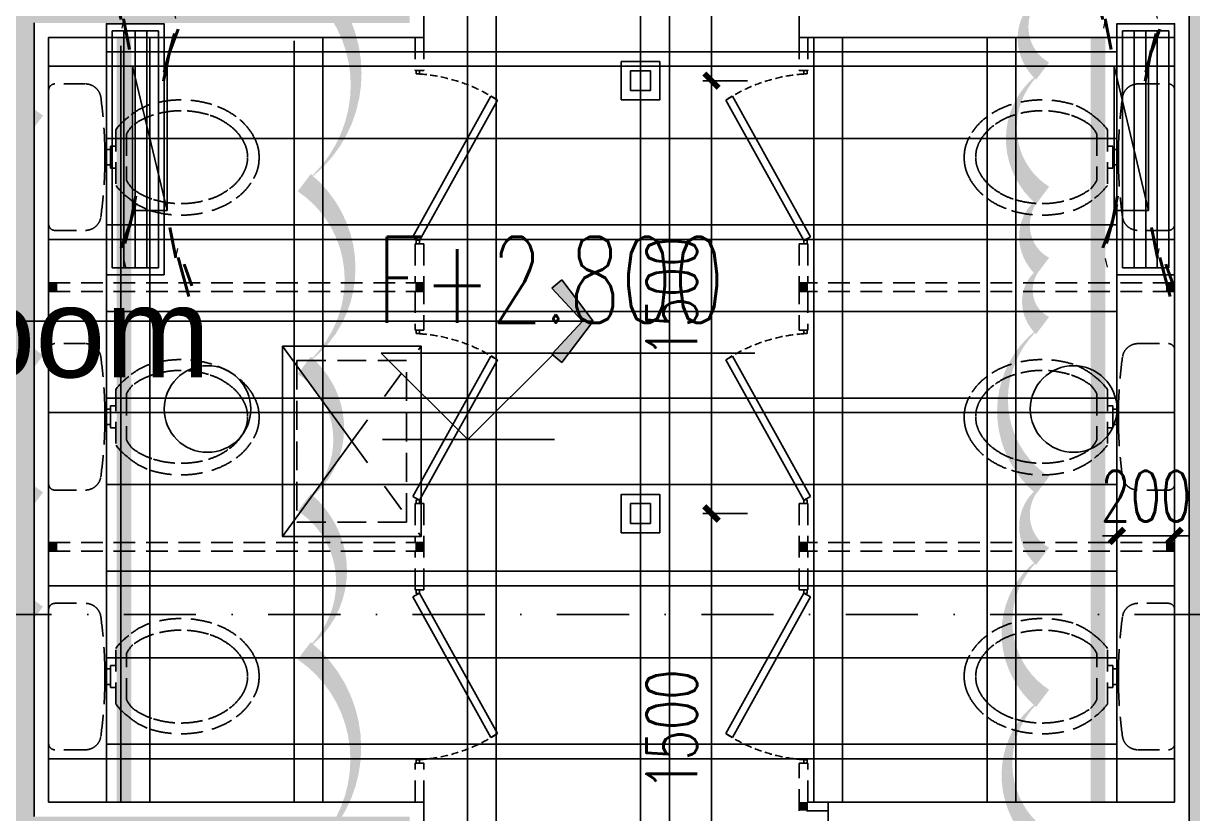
# Model space of a CAD drawing. Extents: x -354516 to 794396, y -401250 to -150594.
# Drawn here: x -28238 to -24188, y -333840 to -331101 of the extents above; entities that cross this region are included whole.
import ezdxf
from ezdxf.enums import TextEntityAlignment as Align

# ---------------------------------------------------------------- set-up
doc = ezdxf.new("R2010")
doc.units = 0
doc.header["$LTSCALE"] = 1000
doc.header["$MEASUREMENT"] = 0
for name, pattern in [('$0$HIDDEN', [0.375, 0.25, -0.125, 0, 0]), ('CENTER', [2, 1.25, -0.25, 0.25, -0.25]), ('DASH', [0.35, 0.25, -0.1]), ('DASHDOT2', [0.5, 0.25, -0.125, 0, -0.125]), ('DOTE', [2.42, 2, -0.2, 0.02, -0.2])]:
    doc.linetypes.add(name, pattern=pattern)
for name, color, linetype in [('0-吊顶边界', 36, 'Continuous'), ('0-地面分缝', 37, 'Continuous'), ('0-房间名称', 2, 'Continuous'), ('0-灯具', 20, 'Continuous'), ('0-灯具修改0109', 140, 'Continuous'), ('0-设备风口', 5, 'Continuous'), ('0-设备风口（修改）', 71, 'Continuous'), ('A-轴线1', 1, 'DOTE'), ('A标-索引', 3, 'Continuous'), ('DIM_ELEV', 3, 'Continuous'), ('M-DUCT-S-DIFF', 6, 'DASH'), ('M-DUCT-S-EQ', 6, 'Continuous'), ('P-成活面', 4, 'Continuous'), ('PUB_DIM', 3, 'Continuous'), ('PUB_TEXT', 7, 'Continuous'), ('S-PLT', 30, 'Continuous'), ('WALL', 2, 'Continuous'), ('墙体', 7, 'Continuous'), ('家具1', 61, 'Continuous'), ('门图', 134, 'Continuous')]:
    doc.layers.add(name, color=color, linetype=linetype)
doc.layers.add('0-地面材质_material hatch', color=251, linetype='Continuous', transparency=0.3)
doc.styles.add('510p-04$0$Arial_2', font='arial.ttf', dxfattribs={"height": 6.392964})
doc.styles.add('_TCH_DIM', font='SIMPLEX', dxfattribs={"bigfont": 'GBCBIG'})
doc.styles.add('DIM', font='SimSun.ttf', dxfattribs={"width": 0.7})
doc.styles.add('DIM_FONT', font='SIMPLEX', dxfattribs={"width": 0.7, "bigfont": 'GBCBIG'})
doc.styles.add('romans', font='romans', dxfattribs={"width": 0.7})
doc.dimstyles.new('_TCH_ARCH&&50', dxfattribs={"dimscale": 0.5, "dimtxt": 350, "dimasz": 100, "dimexe": 250, "dimexo": 300, "dimgap": 100, "dimtad": 1, "dimdec": 0, "dimzin": 0, "dimdsep": 46, "dimtxsty": 'DIM_FONT', "dimblk": 'ARCHTICK', "dimcen": 0.09, "dimclrd": 3, "dimclre": 3, "dimclrt": 7, "dimazin": 2, "dimtfac": 1, "dimtdec": 0, "dimtix": 1, "dimtmove": 2, "dimatfit": 3, "dimfxl": 0, "dimtolj": 1, "dimtzin": 0, "dimarcsym": 0})
doc.dimstyles.new('DIM', dxfattribs={"dimtxt": 2.5, "dimasz": 1, "dimexe": 1, "dimexo": 1, "dimgap": 1, "dimtad": 1, "dimdec": 0, "dimzin": 0, "dimdsep": 46, "dimtxsty": 'DIM', "dimblk": 'ARCHTICK', "dimcen": 0, "dimclrd": 5, "dimclre": 5, "dimclrt": 35, "dimadec": 0, "dimazin": 0, "dimtfac": 0.5, "dimtdec": 0, "dimtix": 1, "dimtmove": 2, "dimatfit": 2, "dimldrblk": 'A', "dimfxl": 0, "dimtolj": 1, "dimtzin": 0, "dimlwd": -1, "dimlwe": -1, "dimarcsym": 0})

# ---------------------------------------------------------------- blocks, each defined once
blk = doc.blocks.new('510I-01-LBBRestroom-plan-01$0$wtqyy')
at = {"layer": '0-灯具'}
for points in [[(-106.5, -26.5), (26.5, -26.5), (26.5, 106.5), (-106.5, 106.5)], [(-74.5, 5.5), (-5.5, 5.5), (-5.5, 74.5), (-74.5, 74.5)]]:
    blk.add_lwpolyline(points, close=True, dxfattribs=at)
blk = doc.blocks.new('M-EADF-4')
at = {"color": 251, "linetype": 'CENTER', "ltscale": 0.4}
for p, q in [((331.9, 241.3), (-328.1, -238.7)), ((-328.1, 241.3), (331.9, -238.7))]:
    blk.add_line(p, q, dxfattribs=at)
blk.add_lwpolyline([(331.9, 241.3), (-328.1, 241.3), (-328.1, -238.7), (331.9, -238.7)], close=True)
at = {"color": 95, "linetype": 'DASH', "ltscale": 0.4}
blk.add_lwpolyline([(281.9, 191.3), (-278.1, 191.3), (-278.1, -188.7), (281.9, -188.7)], close=True, dxfattribs=at)
blk = doc.blocks.new('TJ-FK3')
for p, q in [((0.5, 0.5), (-0.5, 0.5)), ((-0.5, 0.5), (-0.5, -0.5)), ((0.5, -0.5), (0.5, 0.5)), ((-0.5, -0.5), (0.5, -0.5))]:
    blk.add_line(p, q)
at = {"color": 95}
blk.add_line((-0.5, -0.5), (0.5, 0.5), dxfattribs=at)
at = {"color": 95, "style": 'romans', "width": 0.8}
for height, rotation, text_generation_flag, p in [(0.6544, 311.99126, 4, (-0.9466, 1.3791)), (0.6544, 48.00874, 6, (0.9466, 1.3791)), (0.4436, 123.48989, 6, (-0.9504, 0.7665)), (0.4436, 236.51011, 4, (0.9504, 0.7665)), (0.4436, 320.49264, 4, (-0.7544, 0.9429)), (0.1338, 41.99126, 4, (-0.8763, 0.7825)), (0.4436, 39.50736, 6, (0.7544, 0.9429)), (0.1338, 318.00874, 6, (0.8763, 0.7825)), (0.4436, 219.50736, 6, (-0.7544, -0.9429)), (0.4436, 56.51011, 4, (-0.9504, -0.7665)), (0.4436, 303.48989, 6, (0.9504, -0.7665)), (0.4436, 140.49264, 4, (0.7544, -0.9429)), (0.1338, 138.00874, 6, (-0.8763, -0.7825)), (0.1338, 221.99126, 4, (0.8763, -0.7825)), (0.6544, 228.00874, 6, (-0.9466, -1.3791)), (0.6544, 131.99126, 4, (0.9466, -1.3791))]:
    blk.add_text('-', height=height, rotation=rotation, dxfattribs=dict(at, text_generation_flag=text_generation_flag)).set_placement(p)
blk = doc.blocks.new('$TwtSys$00000125')
blk.add_circle((0, 0, 0), 0.667)
blk = doc.blocks.new('510p-04$0$material tag')
blk = doc.blocks.new('GRID')
at = {"layer": '墙体', "color": 250, "linetype": 'DASHDOT2', "lineweight": -3}
blk.add_line((57305.3, 51886.5), (-19063.6, 51886.5), dxfattribs=at)
blk = doc.blocks.new('_ArchTick')
at = {"color": 0, "linetype": 'ByBlock', "const_width": 0.4}
blk.add_lwpolyline([(-0.5, -0.5), (0.5, 0.5)], dxfattribs=at)
blk = doc.blocks.new('*D235')
at = {"layer": 'Defpoints', "color": 0}
for p in [(-26200, -330300), (-26033.6, -331300), (-25854.3, -331300)]:
    blk.add_point(p, dxfattribs=at)
at = {"layer": 'PUB_DIM', "color": 3, "lineweight": -2}
for p, q in [((-26050, -330300), (-25729.3, -330300)), ((-25854.3, -330300), (-25854.3, -331300)), ((-25883.6, -331300), (-25729.3, -331300))]:
    blk.add_line(p, q, dxfattribs=at)
at = {"layer": 'PUB_DIM', "color": 3, "lineweight": -2, "xscale": 50, "yscale": 50, "zscale": 50}
for p, rotation in [((-25854.3, -330300), 90), ((-25854.3, -331300), 270)]:
    blk.add_blockref('_ArchTick', p, dxfattribs=dict(at, rotation=rotation))
at = {"layer": 'PUB_DIM', "color": 7, "insert": (-25991.8, -330800), "char_height": 175, "attachment_point": 5, "rotation": 90, "style": 'DIM_FONT'}
blk.add_mtext('\\A1;1000', dxfattribs=at)
blk = doc.blocks.new('*D236')
at = {"layer": 'Defpoints', "color": 0}
for p in [(-26033.6, -331300), (-26033.6, -332800), (-25854.3, -332800)]:
    blk.add_point(p, dxfattribs=at)
at = {"layer": 'PUB_DIM', "color": 3, "lineweight": -2}
for p, q in [((-25883.6, -331300), (-25729.3, -331300)), ((-25854.3, -331300), (-25854.3, -332800)), ((-25883.6, -332800), (-25729.3, -332800))]:
    blk.add_line(p, q, dxfattribs=at)
at = {"layer": 'PUB_DIM', "color": 3, "lineweight": -2, "xscale": 50, "yscale": 50, "zscale": 50}
for p, rotation in [((-25854.3, -331300), 90), ((-25854.3, -332800), 270)]:
    blk.add_blockref('_ArchTick', p, dxfattribs=dict(at, rotation=rotation))
at = {"layer": 'PUB_DIM', "color": 7, "insert": (-25991.8, -332050), "char_height": 175, "attachment_point": 5, "rotation": 90, "style": 'DIM_FONT'}
blk.add_mtext('\\A1;1500', dxfattribs=at)
blk = doc.blocks.new('*D237')
at = {"layer": 'Defpoints', "color": 0}
for p in [(-26033.6, -332800), (-26033.6, -334300), (-25854.3, -334300)]:
    blk.add_point(p, dxfattribs=at)
at = {"layer": 'PUB_DIM', "color": 3, "lineweight": -2}
for p, q in [((-25883.6, -332800), (-25729.3, -332800)), ((-25854.3, -332800), (-25854.3, -334300)), ((-25883.6, -334300), (-25729.3, -334300))]:
    blk.add_line(p, q, dxfattribs=at)
at = {"layer": 'PUB_DIM', "color": 3, "lineweight": -2, "xscale": 50, "yscale": 50, "zscale": 50}
for p, rotation in [((-25854.3, -332800), 90), ((-25854.3, -334300), 270)]:
    blk.add_blockref('_ArchTick', p, dxfattribs=dict(at, rotation=rotation))
at = {"layer": 'PUB_DIM', "color": 7, "insert": (-25991.8, -333550), "char_height": 175, "attachment_point": 5, "rotation": 90, "style": 'DIM_FONT'}
blk.add_mtext('\\A1;1500', dxfattribs=at)
blk = doc.blocks.new('*D243')
at = {"layer": 'Defpoints', "color": 0}
for p in [(-24450, -332877.6), (-24450, -332967.4), (-24250, -332967.4)]:
    blk.add_point(p, dxfattribs=at)
at = {"layer": 'PUB_DIM', "color": 3, "lineweight": -2}
for p, q in [((-24450, -332817.4), (-24450, -332752.6)), ((-24250, -332817.4), (-24250, -332752.6)), ((-24450, -332877.6), (-24500, -332877.6)), ((-24250, -332877.6), (-24450, -332877.6)), ((-24250, -332877.6), (-24200, -332877.6))]:
    blk.add_line(p, q, dxfattribs=at)
at = {"layer": 'PUB_DIM', "color": 3, "lineweight": -2, "xscale": 50, "yscale": 50, "zscale": 50}
blk.add_blockref('_ArchTick', (-24450, -332877.6), dxfattribs=at)
at = {"layer": 'PUB_DIM', "color": 3, "lineweight": -2, "xscale": 50, "yscale": 50, "zscale": 50, "rotation": 180}
blk.add_blockref('_ArchTick', (-24250, -332877.6), dxfattribs=at)
at = {"layer": 'PUB_DIM', "color": 7, "insert": (-24350, -332740.1), "char_height": 175, "attachment_point": 5, "style": 'DIM_FONT'}
blk.add_mtext('\\A1;200', dxfattribs=at)
blk = doc.blocks.new('A')
at = {"color": 134}
for p, q in [((-1.435, 1.148), (-1.09, 1.437)), ((-1.09, 1.437), (0, 0)), ((-1.435, 1.148), (-0.369, 0)), ((-0.369, 0), (-2.127, 0)), ((-1.435, -1.148), (-0.369, 0)), ((-1.09, -1.437), (0, 0)), ((-1.435, -1.148), (-1.09, -1.437))]:
    blk.add_line(p, q, dxfattribs=at)
for points in [[(-1.435, 1.148), (-1.09, 1.437), (-0.369, 0), (0, 0)], [(-1.435, -1.148), (-1.09, -1.437), (-0.369, 0), (0, 0)]]:
    blk.add_solid(points, dxfattribs=at)

msp = doc.modelspace()

# ---------------------------------------------------------------- hatches: boundary and pattern name
at = {"layer": '0-吊顶边界'}
h = msp.add_hatch(dxfattribs=at)
h.set_pattern_fill('_USER', color=250, scale=600, angle=90, pattern_type=0)
h.set_pattern_definition([(90, (-26100, -336600), (-600, 4e-14), [])])
h.paths.add_polyline_path([(-24250, -336600), (-24250, -335200), (-25450, -335200), (-25450, -334900), (-25250, -334900), (-25250, -335000), (-24250, -335000), (-24250, -334100), (-25250, -334100), (-25250, -334200), (-25450, -334200), (-25450, -334100), (-25550, -334100), (-25550, -333800), (-24450, -333800), (-24450, -331150), (-25550, -331150), (-25550, -330850), (-25350, -330850), (-25350, -330950), (-24250, -330950), (-24250, -330300), (-25350, -330300), (-25350, -330350), (-25550, -330350), (-25550, -330300), (-26850.1, -330300), (-26850.1, -331150), (-27950, -331180.2), (-27950, -333800), (-26850, -333800), (-26850, -334100), (-27950, -334100), (-27950, -336600)])
h = msp.add_hatch(dxfattribs=at)
h.set_pattern_fill('_USER', color=250, scale=300, pattern_type=0)
h.set_pattern_definition([(0, (-26100, -336600), (0, 300), [])])
h.paths.add_polyline_path([(-24250, -336600), (-24250, -335200), (-25450, -335200), (-25450, -334900), (-25250, -334900), (-25250, -335000), (-24250, -335000), (-24250, -334100), (-25250, -334100), (-25250, -334200), (-25450, -334200), (-25450, -334100), (-25550, -334100), (-25550, -333800), (-24450, -333800), (-24450, -331150), (-25550, -331150), (-25550, -330850), (-25350, -330850), (-25350, -330950), (-24250, -330950), (-24250, -330300), (-25350, -330300), (-25350, -330350), (-25550, -330350), (-25550, -330300), (-26850.1, -330300), (-26850.1, -331150), (-27950, -331180.2), (-27950, -333800), (-26850, -333800), (-26850, -334100), (-27950, -334100), (-27950, -336600)])
at = {"layer": '0-地面材质_material hatch'}
h = msp.add_hatch(dxfattribs=at)
h.set_pattern_fill('ANSI35', color=256, scale=1200)
h.set_pattern_definition([(45, (-498310856.17, -3090192758), (-212.132034356, 212.132034356), []), (45, (-498310644.03, -3090192758), (-212.132034356, 212.132034356), [375, -75, 0, -75])])
edge = h.paths.add_edge_path()
edge.add_line((-23530.9, -372649.4), (-19901.5, -372650.6))
edge.add_line((-19901.5, -372650.6), (-19901.5, -369049.5))
edge.add_line((-19901.5, -369049.5), (-23028.5, -369049.5))
edge.add_line((-23028.5, -369049.5), (-23628.5, -366049.5))
edge.add_line((-23628.5, -366049.5), (-19898.5, -366049.5))
edge.add_line((-19898.5, -366049.5), (-19898.5, -365850.7))
edge.add_line((-19898.5, -365850.7), (-19800, -365850.7))
edge.add_line((-19800, -365850.7), (-19800, -364850.7))
edge.add_line((-19800, -364850.7), (-19900, -364850.7))
edge.add_line((-19900, -364850.7), (-19900, -364149.5))
edge.add_line((-19900, -364149.5), (-23946.3, -364158.5))
edge.add_line((-23946.3, -364158.5), (-28932.1, -338750))
edge.add_line((-28932.1, -338750), (-27565, -338749.5))
edge.add_line((-27565, -338749.5), (-27565, -338550.7))
edge.add_line((-27565, -338550.7), (-27365, -338550.7))
edge.add_line((-27365, -338550.7), (-27365, -337550.7))
edge.add_line((-27365, -337550.7), (-27565, -337550.7))
edge.add_line((-27565, -337550.7), (-27565, -336850))
edge.add_line((-27565, -336850), (-28949.2, -336850))
edge.add_arc((-28949.2, -336750), 100, 90, 270, ccw=False)
edge.add_line((-28949.2, -336650), (-28400, -336650))
edge.add_line((-28400, -336650), (-28400, -333850))
edge.add_line((-28400, -333850), (-30068.5, -333849.5))
edge.add_line((-30068.5, -333849.5), (-30828.5, -330049.5))
edge.add_line((-30828.5, -330049.5), (-32050.9, -330049.5))
edge.add_line((-32050.9, -330049.5), (-31913.9, -330734.4))
edge.add_line((-31913.9, -330734.4), (-32012, -330754))
edge.add_line((-32012, -330754), (-31659, -332519))
edge.add_line((-31659, -332519), (-31560.9, -332499.4))
edge.add_line((-31560.9, -332499.4), (-31313.9, -333734.4))
edge.add_line((-31313.9, -333734.4), (-31412, -333754))
edge.add_line((-31412, -333754), (-31059, -335519))
edge.add_line((-31059, -335519), (-30960.9, -335499.4))
edge.add_line((-30960.9, -335499.4), (-30713.9, -336734.4))
edge.add_line((-30713.9, -336734.4), (-30812, -336754))
edge.add_line((-30812, -336754), (-30459, -338519))
edge.add_line((-30459, -338519), (-30360.9, -338499.4))
edge.add_line((-30360.9, -338499.4), (-30113.9, -339734.4))
edge.add_line((-30113.9, -339734.4), (-30212, -339754))
edge.add_line((-30212, -339754), (-29859, -341519))
edge.add_line((-29859, -341519), (-29760.9, -341499.4))
edge.add_line((-29760.9, -341499.4), (-29513.9, -342734.4))
edge.add_line((-29513.9, -342734.4), (-29612, -342754))
edge.add_line((-29612, -342754), (-28659, -347519))
edge.add_line((-28659, -347519), (-28560.9, -347499.4))
edge.add_line((-28560.9, -347499.4), (-28313.9, -348734.4))
edge.add_line((-28313.9, -348734.4), (-28412, -348754))
edge.add_line((-28412, -348754), (-28059, -350519))
edge.add_line((-28059, -350519), (-27960.9, -350499.4))
edge.add_line((-27960.9, -350499.4), (-27713.9, -351734.4))
edge.add_line((-27713.9, -351734.4), (-27812, -351754))
edge.add_line((-27812, -351754), (-27459, -353519))
edge.add_line((-27459, -353519), (-27360.9, -353499.4))
edge.add_line((-27360.9, -353499.4), (-27113.9, -354734.4))
edge.add_line((-27113.9, -354734.4), (-27212, -354754))
edge.add_line((-27212, -354754), (-26259, -359519))
edge.add_line((-26259, -359519), (-26160.9, -359499.4))
edge.add_line((-26160.9, -359499.4), (-25913.9, -360734.4))
edge.add_line((-25913.9, -360734.4), (-26012, -360754))
edge.add_line((-26012, -360754), (-25059, -365519))
edge.add_line((-25059, -365519), (-24960.9, -365499.4))
edge.add_line((-24960.9, -365499.4), (-24713.9, -366734.4))
edge.add_line((-24713.9, -366734.4), (-24812, -366754))
edge.add_line((-24812, -366754), (-24459, -368519))
edge.add_line((-24459, -368519), (-24360.9, -368499.4))
edge.add_line((-24360.9, -368499.4), (-24113.9, -369734.4))
edge.add_line((-24113.9, -369734.4), (-24212, -369754))
edge.add_line((-24212, -369754), (-23859, -371519))
edge.add_line((-23859, -371519), (-23760.9, -371499.4))
edge.add_line((-23760.9, -371499.4), (-23530.9, -372649.4))
at = {"layer": 'WALL'}
h = msp.add_hatch(color=250, dxfattribs=at)
h.dxf.hatch_style = 1
h.paths.add_polyline_path([(-26800, -329444.6), (-24200, -329444.6), (-24200, -330050), (-26800, -330050)], flags=16)
h.paths.add_polyline_path([(-27000.1, -330250), (-28200, -330250), (-28200, -331000), (-27000.1, -331000)], flags=16)
h.paths.add_polyline_path([(-26350, -336650), (-26350, -336750), (-26800, -336750), (-26800, -336650), (-28200, -336650), (-28200, -334050), (-26900, -334050), (-26900, -333850), (-28200, -333850), (-28200, -331100), (-26900.1, -331100), (-26900.1, -330250), (-21500, -330250), (-21500, -330050), (-24000, -330050), (-24000, -329450), (-20500, -329450), (-20500, -329344.6), (-27000, -329344.6), (-27000, -330050), (-30269.3, -330050), (-30259.5, -330084), (-30252.1, -330150), (-30255.3, -330193.1), (-30269.3, -330250), (-28400, -330250), (-28400, -333650), (-29903.1, -333650), (-30317.2, -331579.4), (-30514, -331615.1), (-30067.1, -333850), (-28400, -333850), (-28400, -336650), (-28949.2, -336650), (-28933.3, -336722.8), (-28934.2, -336785.7), (-28949.2, -336850), (-25250, -336850), (-25250, -336650)])
h = msp.add_hatch(color=250, dxfattribs=at)
h.dxf.hatch_style = 1
h.paths.add_polyline_path([(-21500, -330250), (-24200, -330250), (-24200, -336650), (-24250, -336650), (-24250, -336850), (-24000, -336850), (-21300, -336850), (-21300, -336650), (-24000, -336650), (-24000, -330450), (-21500, -330450)])

# ---------------------------------------------------------------- linework, layer by layer
at = {"layer": '0-吊顶边界'}
for p, q in [((-27950, -333800), (-27950, -331150)), ((-24450, -333800), (-24450, -331150))]:
    msp.add_line(p, q, dxfattribs=at)
at = {"layer": '0-地面分缝'}
for points in [[(-26600, -336600), (-26600, -330300)], [(-26000, -336600), (-26000, -330300)], [(-27800, -333800), (-27800, -331150)], [(-27200, -333800), (-27200, -331150)], [(-25400, -333800), (-25400, -331150)], [(-24800, -333800), (-24800, -331150)], [(-24250, -331250), (-28150, -331250)], [(-24250, -331850), (-28150, -331850)], [(-24250, -332450), (-28150, -332450)], [(-24250, -333050), (-28150, -333050)], [(-24250, -333650), (-28150, -333650)]]:
    msp.add_lwpolyline(points, dxfattribs=at)
at = {"layer": '0-灯具', "linetype": '$0$HIDDEN', "ltscale": 0.005, "const_width": 50}
for points in [[(-27889, -331150), (-27889, -333800)], [(-24515.5, -331150), (-24515.5, -333800)]]:
    msp.add_lwpolyline(points, dxfattribs=at)
at = {"layer": '0-灯具修改0109'}
for points in [[(-27264.7, -333988.1, 0, 75, 0.5), (-27264.7, -333275.8, 0, 75, 0.5), (-27264.7, -332761.4, 0, 75, 0.5), (-27264.7, -332286.6, 0, 75, 0.5), (-27264.7, -331653.5, 0, 75, 0.5), (-27264.7, -330936.5, 0, 75, 0.5), (-27510.3, -330936.5, 0, 75, 0.5), (-27756, -330936.5, 0, 75, 0.5), (-27955.6, -330936.5, 0, 75, 0.5), (-28192, -330936.5, 0, 75, 0.5), (-28192, -331450.9, 0, 75, 0.5), (-28192, -332281.9, 0, 75, 0.5), (-28192, -332756.7, 0, 75, 0.5), (-28192, -333152.4, 0, 75, 0.5), (-28192, -334220.8, 0, 75, 0.5)], [(-24025.5, -331000, 0, 75, 0.5), (-24271.2, -331000, 0, 75, 0.5), (-24470.8, -331000, 0, 75, 0.5), (-24707.2, -331000, 0, 75, 0.5), (-24707.2, -331266.6, 0, 75, 0.5), (-24707.2, -331697.3, 0, 75, 0.5), (-24707.2, -331943.3, 0, 75, 0.5), (-24707.2, -332148.4, 0, 75, 0.5), (-24707.2, -332702.1, 0, 75, 0.5), (-24707.2, -332948.2, 0, 75, 0.5), (-24707.2, -333440.4, 0, 75, 0.5), (-24707.2, -333932.6, 0, 75, 0.5), (-24707.2, -334181.1, 0, 75, 0.5), (-24523, -334181.1, 0, 75, 0.5), (-24292.7, -334181.1, 0, 75, 0.5), (-24062.4, -334181.1, 0, 75, 0.5)]]:
    msp.add_lwpolyline(points, format="xyseb", dxfattribs=at)
at = {"layer": '0-设备风口'}
for p, q in [((-27950.1, -331972.7), (-27950.1, -331102.7)), ((-27950.1, -331102.7), (-27750.1, -331102.7)), ((-27750.1, -331102.7), (-27750.1, -331972.7)), ((-24450.1, -331972.7), (-24450.1, -331102.7)), ((-24450.1, -331102.7), (-24250.1, -331102.7)), ((-24250.1, -331102.7), (-24250.1, -331972.7)), ((-27930.1, -331948.7), (-27930.1, -331126.7)), ((-27930.1, -331126.7), (-27770.1, -331126.7)), ((-27890.1, -331126.7), (-27890.1, -331948.7)), ((-27850.1, -331126.7), (-27850.1, -331948.7)), ((-27810.1, -331126.7), (-27810.1, -331948.7)), ((-27770.1, -331126.7), (-27770.1, -331948.7)), ((-24430.1, -331948.7), (-24430.1, -331126.7)), ((-24430.1, -331126.7), (-24270.1, -331126.7)), ((-24390.1, -331126.7), (-24390.1, -331948.7)), ((-24350.1, -331126.7), (-24350.1, -331948.7)), ((-24310.1, -331126.7), (-24310.1, -331948.7)), ((-24270.1, -331126.7), (-24270.1, -331948.7)), ((-27770.1, -331948.7), (-27930.1, -331948.7)), ((-24270.1, -331948.7), (-24430.1, -331948.7)), ((-27750.1, -331972.7), (-27950.1, -331972.7)), ((-24250.1, -331972.7), (-24450.1, -331972.7))]:
    msp.add_line(p, q, dxfattribs=at)
at = {"layer": '0-设备风口', "linetype": 'ByBlock'}
for points in [[(-27950.1, -331972.7), (-27950.1, -331102.7), (-27750.1, -331102.7), (-27750.1, -331972.7)], [(-24450.1, -331972.7), (-24450.1, -331102.7), (-24250.1, -331102.7), (-24250.1, -331972.7)]]:
    msp.add_lwpolyline(points, close=True, dxfattribs=at)
at = {"layer": '0-设备风口（修改）'}
msp.add_lwpolyline([(-23757, -329647.5, 0, 75, 0.5), (-24232, -329647.5, 0, 75, 0.5), (-24532, -329647.5, 0, 75, 0.5), (-24857, -329647.5, 0, 75, 0.5), (-25182, -329647.5, 0, 75, 0.5), (-25657, -329647.5, 0, 75, 0.5), (-26257, -329647.5, 0, 75, 0.5), (-26782, -329647.5, 0, 75, 0.5), (-27082, -329647.5, 0, 75, 0.5), (-27482, -329647.5, 0, 75, 0.5), (-28007, -329647.5, 0, 75, 0.5), (-28242, -329647.5, 0, 75, 0.5), (-28242, -329972.5, 0, 75, 0.5), (-28242, -330497.5, 0, 75, 0.5), (-28242, -330797.5, 0, 75, 0.5), (-28242, -331047.5, 0, 75, 0.5), (-28242, -331722.5, 0, 75, 0.5), (-28242, -332022.5, 0, 75, 0.5), (-28242, -332622.5, 0, 75, 0.5), (-28242, -333222.5, 0, 75, 0.5), (-28242, -333622.5, 0, 75, 0.5), (-28242, -333922.5, 0, 75, 0.5)], format="xyseb", dxfattribs=at)
at = {"layer": 'DIM_ELEV'}
for p, q in [((-26697.9, -332543.9), (-26997.9, -332243.9)), ((-26997.9, -332243.9), (-25704.4, -332243.9)), ((-26697.9, -332543.9), (-26397.9, -332243.9)), ((-26993.4, -332543.9), (-26397.9, -332543.9))]:
    msp.add_line(p, q, dxfattribs=at)
at = {"layer": 'P-成活面', "color": 4}
for points in [[(-25550, -330350), (-25550, -330300), (-26850.1, -330300), (-26850.1, -331150), (-28150, -331150), (-28150, -333800), (-26850, -333800), (-26850, -334100), (-28150, -334100), (-28150, -336600), (-25250, -336600), (-25250, -336650)], [(-24250, -336650), (-24250, -335200), (-25450, -335200), (-25450, -334900), (-25250, -334900), (-25250, -335000), (-24250, -335000), (-24250, -334100), (-25250, -334100), (-25250, -334200), (-25450, -334200), (-25450, -334100), (-25450, -334100), (-25450, -333800), (-24250, -333800), (-24250, -331150), (-25550, -331150), (-25550, -330850), (-25350, -330850), (-25350, -330950), (-24250, -330950), (-24250, -330300), (-25350, -330300), (-25350, -330350)]]:
    msp.add_lwpolyline(points, dxfattribs=at)
at = {"layer": 'WALL', "color": 0}
for p, q in [((-24200, -330250), (-24200, -336650)), ((-28200, -333650), (-28200, -331100)), ((-28200, -333850), (-28200, -333650))]:
    msp.add_line(p, q, dxfattribs=at)
at = {"layer": '家具1', "color": 137, "linetype": '$0$HIDDEN', "ltscale": 0.3}
for p, q in [((-26880, -331150), (-26880, -331265)), ((-26850, -331150), (-26850, -331265)), ((-25550, -331150), (-25550, -331265)), ((-25520, -331150), (-25520, -331265)), ((-26880, -331265), (-26850, -331265)), ((-25520, -331265), (-25550, -331265)), ((-28022.9, -331311.2), (-28128.4, -331311.2)), ((-24377.1, -331311.2), (-24271.6, -331311.2)), ((-28150, -331332.8), (-28150, -331797.2)), ((-24250, -331332.8), (-24250, -331797.2)), ((-27917.3, -331469.8), (-27917.3, -331662.7)), ((-24482.7, -331469.8), (-24482.7, -331662.7)), ((-27880.2, -331484.9), (-27880.2, -331645.1)), ((-24519.8, -331484.9), (-24519.8, -331645.1)), ((-27936.3, -331538), (-27955.3, -331538)), ((-27936.3, -331527.2), (-27936.3, -331538)), ((-27917.3, -331527.2), (-27936.3, -331527.2)), ((-27936.3, -331592), (-27936.3, -331538)), ((-24482.7, -331527.2), (-24463.7, -331527.2)), ((-24463.7, -331527.2), (-24463.7, -331538)), ((-24463.7, -331538), (-24444.7, -331538)), ((-24463.7, -331592), (-24463.7, -331538)), ((-27955.3, -331592), (-27936.3, -331592)), ((-27936.3, -331592), (-27936.3, -331602.8)), ((-24463.7, -331592), (-24463.7, -331602.8)), ((-24444.7, -331592), (-24463.7, -331592)), ((-27936.3, -331602.8), (-27917.3, -331602.8)), ((-24463.7, -331602.8), (-24482.7, -331602.8)), ((-28128.4, -331818.8), (-28022.9, -331818.8)), ((-24271.6, -331818.8), (-24377.1, -331818.8)), ((-26880, -331865), (-26880, -332000)), ((-26880, -331865), (-26850, -331865)), ((-26850, -331865), (-26850, -332030)), ((-25520, -331865), (-25550, -331865)), ((-25550, -331865), (-25550, -332030)), ((-25520, -331865), (-25520, -332000)), ((-28150, -332000), (-26850, -332000)), ((-28150, -332000), (-26880, -332000)), ((-26850, -332000), (-26850, -332165)), ((-24250, -332000), (-25550, -332000)), ((-25550, -332000), (-25550, -332165)), ((-24250, -332000), (-25520, -332000)), ((-28150, -332030), (-26880, -332030)), ((-28150, -332030), (-26850, -332030)), ((-26880, -332030), (-26880, -332165)), ((-24250, -332030), (-25550, -332030)), ((-25520, -332030), (-25520, -332165)), ((-24250, -332030), (-25520, -332030)), ((-26880, -332165), (-26850, -332165)), ((-25520, -332165), (-25550, -332165)), ((-28150, -332232.8), (-28150, -332697.2)), ((-28022.9, -332211.2), (-28128.4, -332211.2)), ((-24377.1, -332211.2), (-24271.6, -332211.2)), ((-24250, -332232.8), (-24250, -332697.2)), ((-27917.3, -332369.8), (-27917.3, -332562.7)), ((-27880.2, -332384.9), (-27880.2, -332545.1)), ((-24519.8, -332384.9), (-24519.8, -332545.1)), ((-24482.7, -332369.8), (-24482.7, -332562.7)), ((-27936.3, -332438), (-27955.3, -332438)), ((-27936.3, -332427.2), (-27936.3, -332438)), ((-27917.3, -332427.2), (-27936.3, -332427.2)), ((-27936.3, -332492), (-27936.3, -332438)), ((-24482.7, -332427.2), (-24463.7, -332427.2)), ((-24463.7, -332427.2), (-24463.7, -332438)), ((-24463.7, -332438), (-24444.7, -332438)), ((-24463.7, -332492), (-24463.7, -332438)), ((-27955.3, -332492), (-27936.3, -332492)), ((-27936.3, -332492), (-27936.3, -332502.8)), ((-27936.3, -332502.8), (-27917.3, -332502.8)), ((-24463.7, -332502.8), (-24482.7, -332502.8)), ((-24463.7, -332492), (-24463.7, -332502.8)), ((-24444.7, -332492), (-24463.7, -332492)), ((-28128.4, -332718.8), (-28022.9, -332718.8)), ((-24271.6, -332718.8), (-24377.1, -332718.8)), ((-26880, -332765), (-26880, -332900)), ((-26880, -332765), (-26850, -332765)), ((-26850, -332765), (-26850, -332930)), ((-25520, -332765), (-25550, -332765)), ((-25550, -332765), (-25550, -332930)), ((-25520, -332765), (-25520, -332900)), ((-28150, -332900), (-26850, -332900)), ((-28150, -332900), (-26880, -332900)), ((-28150, -332930), (-26880, -332930)), ((-28150, -332930), (-26850, -332930)), ((-26880, -333065), (-26880, -332930)), ((-26850, -333065), (-26850, -332900)), ((-24250, -332900), (-25550, -332900)), ((-25550, -333065), (-25550, -332900)), ((-24250, -332930), (-25550, -332930)), ((-24250, -332900), (-25520, -332900)), ((-25520, -333065), (-25520, -332930)), ((-24250, -332930), (-25520, -332930)), ((-26880, -333065), (-26850, -333065)), ((-25520, -333065), (-25550, -333065)), ((-28150, -333597.2), (-28150, -333132.8)), ((-28128.4, -333111.2), (-28022.9, -333111.2)), ((-24271.6, -333111.2), (-24377.1, -333111.2)), ((-24250, -333597.2), (-24250, -333132.8)), ((-27917.3, -333460.2), (-27917.3, -333267.3)), ((-27880.2, -333445.1), (-27880.2, -333284.9)), ((-24519.8, -333445.1), (-24519.8, -333284.9)), ((-24482.7, -333460.2), (-24482.7, -333267.3)), ((-27955.3, -333338), (-27936.3, -333338)), ((-27936.3, -333327.2), (-27917.3, -333327.2)), ((-27936.3, -333338), (-27936.3, -333327.2)), ((-27936.3, -333338), (-27936.3, -333392)), ((-24463.7, -333327.2), (-24482.7, -333327.2)), ((-24463.7, -333338), (-24463.7, -333327.2)), ((-24444.7, -333338), (-24463.7, -333338)), ((-24463.7, -333338), (-24463.7, -333392)), ((-27936.3, -333392), (-27955.3, -333392)), ((-27936.3, -333402.8), (-27936.3, -333392)), ((-27917.3, -333402.8), (-27936.3, -333402.8)), ((-24482.7, -333402.8), (-24463.7, -333402.8)), ((-24463.7, -333392), (-24444.7, -333392)), ((-24463.7, -333402.8), (-24463.7, -333392)), ((-28022.9, -333618.8), (-28128.4, -333618.8)), ((-24377.1, -333618.8), (-24271.6, -333618.8)), ((-26880, -333800), (-26880, -333665)), ((-26880, -333665), (-26850, -333665)), ((-26850, -333800), (-26850, -333665)), ((-25520, -333665), (-25550, -333665)), ((-25550, -333830), (-25550, -333665)), ((-25520, -333800), (-25520, -333665)), ((-25450, -333800), (-25520, -333800)), ((-25450, -333830), (-25550, -333830))]:
    msp.add_line(p, q, dxfattribs=at)
for points in [[(-26865.9, -331265.2), (-26865.9, -331275.9), (-26877.4, -331275.9), (-26877.4, -331265.2)], [(-25534.1, -331265.2), (-25534.1, -331275.9), (-25522.6, -331275.9), (-25522.6, -331265.2)], [(-26877.4, -331865), (-26877.4, -331853), (-26865.9, -331853), (-26865.9, -331865)], [(-25522.6, -331865), (-25522.6, -331853), (-25534.1, -331853), (-25534.1, -331865)], [(-26865.9, -332165.2), (-26865.9, -332175.9), (-26877.4, -332175.9), (-26877.4, -332165.2)], [(-25534.1, -332165.2), (-25534.1, -332175.9), (-25522.6, -332175.9), (-25522.6, -332165.2)], [(-26877.4, -332765), (-26877.4, -332753), (-26865.9, -332753), (-26865.9, -332765)], [(-25522.6, -332765), (-25522.6, -332753), (-25534.1, -332753), (-25534.1, -332765)], [(-26877.4, -333065), (-26877.4, -333077), (-26865.9, -333077), (-26865.9, -333065)], [(-25522.6, -333065), (-25522.6, -333077), (-25534.1, -333077), (-25534.1, -333065)], [(-26865.9, -333664.8), (-26865.9, -333654.1), (-26877.4, -333654.1), (-26877.4, -333664.8)], [(-25534.1, -333664.8), (-25534.1, -333654.1), (-25522.6, -333654.1), (-25522.6, -333664.8)]]:
    msp.add_lwpolyline(points, dxfattribs=at)
for points in [[(-27421, -331566.2, 0.128381), (-27440.1, -331493.1, 0.106268), (-27500.2, -331424.9, 0.085065), (-27584.6, -331382.4, 0.074422), (-27691.3, -331366.4, 0.074422), (-27798, -331382.4, 0.093985), (-27872.3, -331424.9, 0.073872), (-27917.3, -331469.8, 0.130921)], [(-24979, -331566.2, -0.128381), (-24959.9, -331493.1, -0.106268), (-24899.8, -331424.9, -0.085065), (-24815.4, -331382.4, -0.074422), (-24708.7, -331366.4, -0.074422), (-24602, -331382.4, -0.093985), (-24527.7, -331424.9, -0.073872), (-24482.7, -331469.8, -0.130921)], [(-27880.2, -331484.9, -0.073654), (-27858.7, -331454.7, -0.085065), (-27786.3, -331418.2, -0.074422), (-27691.3, -331404, -0.074422), (-27596.3, -331418.2, -0.085065), (-27524, -331454.7, -0.106268), (-27475.1, -331510.2, -0.128381), (-27461.1, -331563.8, -0.131396)], [(-24519.8, -331484.9, 0.073654), (-24541.3, -331454.7, 0.085065), (-24613.7, -331418.2, 0.074422), (-24708.7, -331404, 0.074422), (-24803.7, -331418.2, 0.085065), (-24876, -331454.7, 0.106268), (-24924.9, -331510.2, 0.128381), (-24938.9, -331563.8, 0.131396)], [(-27917.3, -331662.7, 0.073872), (-27872.3, -331707.6, 0.093985), (-27798, -331750.1, 0.074422), (-27691.3, -331766.1, 0.074422), (-27584.6, -331750.1, 0.085065), (-27500.2, -331707.6, 0.106268), (-27440.1, -331639.4, 0.128381), (-27421, -331566.2, 0.130921)], [(-27880.2, -331645.1, 0.073654), (-27858.7, -331675.3, 0.085065), (-27786.3, -331711.8, 0.074422), (-27691.3, -331726, 0.074422), (-27596.3, -331711.8, 0.085065), (-27524, -331675.3, 0.106268), (-27475.1, -331619.8, 0.128381), (-27461.1, -331566.2, 0.131396)], [(-24482.7, -331662.7, -0.073872), (-24527.7, -331707.6, -0.093985), (-24602, -331750.1, -0.074422), (-24708.7, -331766.1, -0.074422), (-24815.4, -331750.1, -0.085065), (-24899.8, -331707.6, -0.106268), (-24959.9, -331639.4, -0.128381), (-24979, -331566.2, -0.130921)], [(-24519.8, -331645.1, -0.073654), (-24541.3, -331675.3, -0.085065), (-24613.7, -331711.8, -0.074422), (-24708.7, -331726, -0.074422), (-24803.7, -331711.8, -0.085065), (-24876, -331675.3, -0.106268), (-24924.9, -331619.8, -0.128381), (-24938.9, -331566.2, -0.131396)], [(-27421, -332466.2, 0.128381), (-27440.1, -332393.1, 0.106268), (-27500.2, -332324.9, 0.085065), (-27584.6, -332282.4, 0.074422), (-27691.3, -332266.4, 0.074422), (-27798, -332282.4, 0.093985), (-27872.3, -332324.9, 0.073872), (-27917.3, -332369.8, 0.130921)], [(-24979, -332466.2, -0.128381), (-24959.9, -332393.1, -0.106268), (-24899.8, -332324.9, -0.085065), (-24815.4, -332282.4, -0.074422), (-24708.7, -332266.4, -0.074422), (-24602, -332282.4, -0.093985), (-24527.7, -332324.9, -0.073872), (-24482.7, -332369.8, -0.130921)], [(-27880.2, -332384.9, -0.073654), (-27858.7, -332354.7, -0.085065), (-27786.3, -332318.2, -0.074422), (-27691.3, -332304, -0.074422), (-27596.3, -332318.2, -0.085065), (-27524, -332354.7, -0.106268), (-27475.1, -332410.2, -0.128381), (-27461.1, -332463.8, -0.131396)], [(-24519.8, -332384.9, 0.073654), (-24541.3, -332354.7, 0.085065), (-24613.7, -332318.2, 0.074422), (-24708.7, -332304, 0.074422), (-24803.7, -332318.2, 0.085065), (-24876, -332354.7, 0.106268), (-24924.9, -332410.2, 0.128381), (-24938.9, -332463.8, 0.131396)], [(-27917.3, -332562.7, 0.073872), (-27872.3, -332607.6, 0.093985), (-27798, -332650.1, 0.074422), (-27691.3, -332666.1, 0.074422), (-27584.6, -332650.1, 0.085065), (-27500.2, -332607.6, 0.106268), (-27440.1, -332539.4, 0.128381), (-27421, -332466.2, 0.130921)], [(-27880.2, -332545.1, 0.073654), (-27858.7, -332575.3, 0.085065), (-27786.3, -332611.8, 0.074422), (-27691.3, -332626, 0.074422), (-27596.3, -332611.8, 0.085065), (-27524, -332575.3, 0.106268), (-27475.1, -332519.8, 0.128381), (-27461.1, -332466.2, 0.131396)], [(-24482.7, -332562.7, -0.073872), (-24527.7, -332607.6, -0.093985), (-24602, -332650.1, -0.074422), (-24708.7, -332666.1, -0.074422), (-24815.4, -332650.1, -0.085065), (-24899.8, -332607.6, -0.106268), (-24959.9, -332539.4, -0.128381), (-24979, -332466.2, -0.130921)], [(-24519.8, -332545.1, -0.073654), (-24541.3, -332575.3, -0.085065), (-24613.7, -332611.8, -0.074422), (-24708.7, -332626, -0.074422), (-24803.7, -332611.8, -0.085065), (-24876, -332575.3, -0.106268), (-24924.9, -332519.8, -0.128381), (-24938.9, -332466.2, -0.131396)], [(-27917.3, -333267.3, -0.073872), (-27872.3, -333222.4, -0.093985), (-27798, -333179.9, -0.074422), (-27691.3, -333163.9, -0.074422), (-27584.6, -333179.9, -0.085065), (-27500.2, -333222.4, -0.106268), (-27440.1, -333290.6, -0.128381), (-27421, -333363.8, -0.130921)], [(-24482.7, -333267.3, 0.073872), (-24527.7, -333222.4, 0.093985), (-24602, -333179.9, 0.074422), (-24708.7, -333163.9, 0.074422), (-24815.4, -333179.9, 0.085065), (-24899.8, -333222.4, 0.106268), (-24959.9, -333290.6, 0.128381), (-24979, -333363.8, 0.130921)], [(-27880.2, -333284.9, -0.073654), (-27858.7, -333254.7, -0.085065), (-27786.3, -333218.2, -0.074422), (-27691.3, -333204, -0.074422), (-27596.3, -333218.2, -0.085065), (-27524, -333254.7, -0.106268), (-27475.1, -333310.2, -0.128381), (-27461.1, -333363.8, -0.131396)], [(-24519.8, -333284.9, 0.073654), (-24541.3, -333254.7, 0.085065), (-24613.7, -333218.2, 0.074422), (-24708.7, -333204, 0.074422), (-24803.7, -333218.2, 0.085065), (-24876, -333254.7, 0.106268), (-24924.9, -333310.2, 0.128381), (-24938.9, -333363.8, 0.131396)], [(-27421, -333363.8, -0.128381), (-27440.1, -333436.9, -0.106268), (-27500.2, -333505.1, -0.085065), (-27584.6, -333547.6, -0.074422), (-27691.3, -333563.6, -0.074422), (-27798, -333547.6, -0.093985), (-27872.3, -333505.1, -0.073872), (-27917.3, -333460.2, -0.130921)], [(-27880.2, -333445.1, 0.073654), (-27858.7, -333475.3, 0.085065), (-27786.3, -333511.8, 0.074422), (-27691.3, -333526, 0.074422), (-27596.3, -333511.8, 0.085065), (-27524, -333475.3, 0.106268), (-27475.1, -333419.8, 0.128381), (-27461.1, -333366.2, 0.131396)], [(-24979, -333363.8, 0.128381), (-24959.9, -333436.9, 0.106268), (-24899.8, -333505.1, 0.085065), (-24815.4, -333547.6, 0.074422), (-24708.7, -333563.6, 0.074422), (-24602, -333547.6, 0.093985), (-24527.7, -333505.1, 0.073872), (-24482.7, -333460.2, 0.130921)], [(-24519.8, -333445.1, -0.073654), (-24541.3, -333475.3, -0.085065), (-24613.7, -333511.8, -0.074422), (-24708.7, -333526, -0.074422), (-24803.7, -333511.8, -0.085065), (-24876, -333475.3, -0.106268), (-24924.9, -333419.8, -0.128381), (-24938.9, -333366.2, -0.131396)]]:
    msp.add_lwpolyline(points, format="xyb", dxfattribs=at)
for centre, radius, start, end in [((-28128.4, -331332.8), 21.6, 90, 180), ((-28022.9, -331365.2), 54, 7.9319, 90), ((-24377.1, -331365.2), 54, 90, 172.0681), ((-24271.6, -331332.8), 21.6, 0, 90), ((-29456.9, -331565), 1501.9, 1.0301, 7.9319), ((-22943.1, -331565), 1501.9, 172.0681, 178.9699), ((-29456.9, -331565), 1501.9, 358.9699, 1.0301), ((-22943.1, -331565), 1501.9, 178.9699, 181.0301), ((-29456.9, -331565), 1501.9, 352.0681, 358.9699), ((-22943.1, -331565), 1501.9, 181.0301, 187.9319), ((-28128.4, -331797.2), 21.6, 180, 270), ((-28022.9, -331764.8), 54, 270, 352.0681), ((-24377.1, -331764.8), 54, 187.9319, 270), ((-24271.6, -331797.2), 21.6, 270, 0), ((-28128.4, -332232.8), 21.6, 90, 180), ((-28022.9, -332265.2), 54, 7.9319, 90), ((-24377.1, -332265.2), 54, 90, 172.0681), ((-24271.6, -332232.8), 21.6, 0, 90), ((-29456.9, -332465), 1501.9, 1.0301, 7.9319), ((-22943.1, -332465), 1501.9, 172.0681, 178.9699), ((-29456.9, -332465), 1501.9, 358.9699, 1.0301), ((-22943.1, -332465), 1501.9, 178.9699, 181.0301), ((-29456.9, -332465), 1501.9, 352.0681, 358.9699), ((-22943.1, -332465), 1501.9, 181.0301, 187.9319), ((-28022.9, -332664.8), 54, 270, 352.0681), ((-24377.1, -332664.8), 54, 187.9319, 270), ((-28128.4, -332697.2), 21.6, 180, 270), ((-24271.6, -332697.2), 21.6, 270, 0), ((-28128.4, -333132.8), 21.6, 90, 180), ((-28022.9, -333165.2), 54, 7.9319, 90), ((-24377.1, -333165.2), 54, 90, 172.0681), ((-24271.6, -333132.8), 21.6, 360, 90), ((-29456.9, -333365), 1501.9, 1.0301, 7.9319), ((-22943.1, -333365), 1501.9, 172.0681, 178.9699), ((-29456.9, -333365), 1501.9, 358.9699, 1.0301), ((-22943.1, -333365), 1501.9, 178.9699, 181.0301), ((-29456.9, -333365), 1501.9, 352.0681, 358.9699), ((-22943.1, -333365), 1501.9, 181.0301, 187.9319), ((-28022.9, -333564.8), 54, 270, 352.0681), ((-24377.1, -333564.8), 54, 187.9319, 270), ((-28128.4, -333597.2), 21.6, 180, 270), ((-24271.6, -333597.2), 21.6, 270, 360)]:
    msp.add_arc(centre, radius, start, end, dxfattribs=at)
for points in [[(-28120, -332000), (-28120, -332030), (-28150, -332000), (-28150, -332030)], [(-28120, -332000), (-28120, -332030), (-28150, -332000), (-28150, -332030)], [(-26850, -332000), (-26850, -332030), (-26880, -332000), (-26880, -332030)], [(-26850, -332000), (-26850, -332030), (-26880, -332000), (-26880, -332030)], [(-25550, -332000), (-25550, -332030), (-25520, -332000), (-25520, -332030)], [(-25550, -332000), (-25550, -332030), (-25520, -332000), (-25520, -332030)], [(-24280, -332000), (-24280, -332030), (-24250, -332000), (-24250, -332030)], [(-24280, -332000), (-24280, -332030), (-24250, -332000), (-24250, -332030)], [(-28120, -332930), (-28120, -332900), (-28150, -332930), (-28150, -332900)], [(-28120, -332900), (-28120, -332930), (-28150, -332900), (-28150, -332930)], [(-26850, -332930), (-26850, -332900), (-26880, -332930), (-26880, -332900)], [(-26850, -332900), (-26850, -332930), (-26880, -332900), (-26880, -332930)], [(-25550, -332930), (-25550, -332900), (-25520, -332930), (-25520, -332900)], [(-25550, -332900), (-25550, -332930), (-25520, -332900), (-25520, -332930)], [(-24280, -332930), (-24280, -332900), (-24250, -332930), (-24250, -332900)], [(-24280, -332900), (-24280, -332930), (-24250, -332900), (-24250, -332930)], [(-25550, -333830), (-25550, -333800), (-25520, -333830), (-25520, -333800)]]:
    msp.add_trace(points, dxfattribs=at)
at = {"layer": '门图', "color": 145}
for p, q in [((-26888.6, -331840.9), (-26618.6, -331354.1)), ((-26865.9, -331854.1), (-26595.9, -331367.2)), ((-26595.9, -331367.2), (-26618.6, -331354.1)), ((-25804.1, -331367.2), (-25781.4, -331354.1)), ((-25534.1, -331854.1), (-25804.1, -331367.2)), ((-25511.4, -331840.9), (-25781.4, -331354.1)), ((-26865.9, -331854.1), (-26888.6, -331840.9)), ((-25534.1, -331854.1), (-25511.4, -331840.9)), ((-26888.6, -332740.9), (-26618.6, -332254.1)), ((-26865.9, -332754.1), (-26595.9, -332267.2)), ((-26595.9, -332267.2), (-26618.6, -332254.1)), ((-25804.1, -332267.2), (-25781.4, -332254.1)), ((-25534.1, -332754.1), (-25804.1, -332267.2)), ((-25511.4, -332740.9), (-25781.4, -332254.1)), ((-26865.9, -332754.1), (-26888.6, -332740.9)), ((-25534.1, -332754.1), (-25511.4, -332740.9)), ((-26865.9, -333075.9), (-26888.6, -333089.1)), ((-26888.6, -333089.1), (-26618.6, -333575.9)), ((-26865.9, -333075.9), (-26595.9, -333562.8)), ((-25534.1, -333075.9), (-25804.1, -333562.8)), ((-25511.4, -333089.1), (-25781.4, -333575.9)), ((-25534.1, -333075.9), (-25511.4, -333089.1)), ((-26595.9, -333562.8), (-26618.6, -333575.9)), ((-25804.1, -333562.8), (-25781.4, -333575.9))]:
    msp.add_line(p, q, dxfattribs=at)
at = {"layer": '门图', "color": 250, "linetype": '$0$HIDDEN', "ltscale": 0.1}
for centre, start, end in [((-26902.7, -331835.5), 56.769, 86.2281), ((-25497.3, -331835.5), 93.7719, 123.231), ((-26902.7, -332735.5), 56.769, 86.2281), ((-25497.3, -332735.5), 93.7719, 123.231), ((-26902.7, -333094.5), 273.7719, 303.231), ((-25497.3, -333094.5), 236.769, 266.2281)]:
    msp.add_arc(centre, 559.9, start, end, dxfattribs=at)

# ---------------------------------------------------------------- block references
at = {"layer": '0-房间名称'}
ref = msp.add_blockref('510p-04$0$material tag', (-209400.9, -407504.1), dxfattribs=dict(at, xscale=3.125, yscale=3.125, zscale=3.125))
ref.add_attrib('ROOM_TAG', '414', dxfattribs={"layer": '0', "height": 312.5, "style": '510p-04$0$Arial_2'}).set_placement((-29021.3, -331671.9), align=Align.MIDDLE_CENTER)
ref.add_attrib('NAME_ENG', 'Lacquer Room', dxfattribs={"layer": '0', "height": 312.5, "style": '510p-04$0$Arial_2'}).set_placement((-29021.3, -332171.9), align=Align.MIDDLE_CENTER)
ref.add_attrib('NAME_CN', '喷漆室', dxfattribs={"layer": '0', "height": 312.5, "style": '510p-04$0$Arial_2'}).set_placement((-29021.3, -332671.9), align=Align.MIDDLE_CENTER)
at = {"layer": '0-灯具'}
for p in [(-26060.1, -331340), (-26060.1, -332840)]:
    msp.add_blockref('510I-01-LBBRestroom-plan-01$0$wtqyy', p, dxfattribs=at)
at = {"layer": 'A-轴线1'}
msp.add_blockref('GRID', (-41936.4, -385036.5), dxfattribs=at)
at = {"layer": 'M-DUCT-S-DIFF', "xscale": 500, "yscale": 120, "rotation": 90}
for p in [(-27800, -331500), (-24400, -331500)]:
    msp.add_blockref('TJ-FK3', p, dxfattribs=at)
at = {"layer": 'M-DUCT-S-EQ', "rotation": 90}
msp.add_blockref('M-EADF-4', (-27098.7, -332551.8), dxfattribs=at)
at = {"layer": 'S-PLT', "xscale": 225, "yscale": 225, "zscale": 225}
for p in [(-27600, -332437.7), (-24600, -332437.7)]:
    msp.add_blockref('$TwtSys$00000125', p, dxfattribs=at)

# ---------------------------------------------------------------- texts
at = {"layer": 'PUB_TEXT', "style": '_TCH_DIM', "width": 0.705882}
msp.add_text('F+2.800', height=297.5, dxfattribs=at).set_placement((-27014.4, -332138.9))

# ---------------------------------------------------------------- dimensions: what is measured, and where the dimension line sits
at = {"layer": 'PUB_DIM', "color": 250}
for base, p1, p2, picture, middle in [((-25854.3, -331300), (-26200, -330300), (-26033.6, -331300), '*D235', (-25991.8, -330800)), ((-25854.3, -332800), (-26033.6, -331300), (-26033.6, -332800), '*D236', (-25991.8, -332050)), ((-25854.3, -334300), (-26033.6, -332800), (-26033.6, -334300), '*D237', (-25991.8, -333550))]:
    dim = msp.add_linear_dim(base=base, p1=p1, p2=p2, angle=90, dimstyle='_TCH_ARCH&&50', dxfattribs=at)
    dim.commit()
    dim.dimension.update_dxf_attribs({"geometry": picture, "text_midpoint": middle})
dim = msp.add_linear_dim(base=(-24450, -332877.6), p1=(-24250, -332967.4), p2=(-24450, -332967.4), dimstyle='_TCH_ARCH&&50', dxfattribs=at)
dim.commit()
dim.dimension.update_dxf_attribs({"geometry": '*D243', "text_midpoint": (-24350, -332740.1)})

# ---------------------------------------------------------------- leaders
at = {"layer": 'A标-索引', "color": 3}
msp.add_leader([(-26263.5, -332133.4), (-34991.6, -332133.4)], dimstyle='DIM', override={"dimasz": 100, "dimgap": 1, "dimtad": 0, "dimclrd": 256}, dxfattribs=at)

doc.saveas('drawing.dxf')
